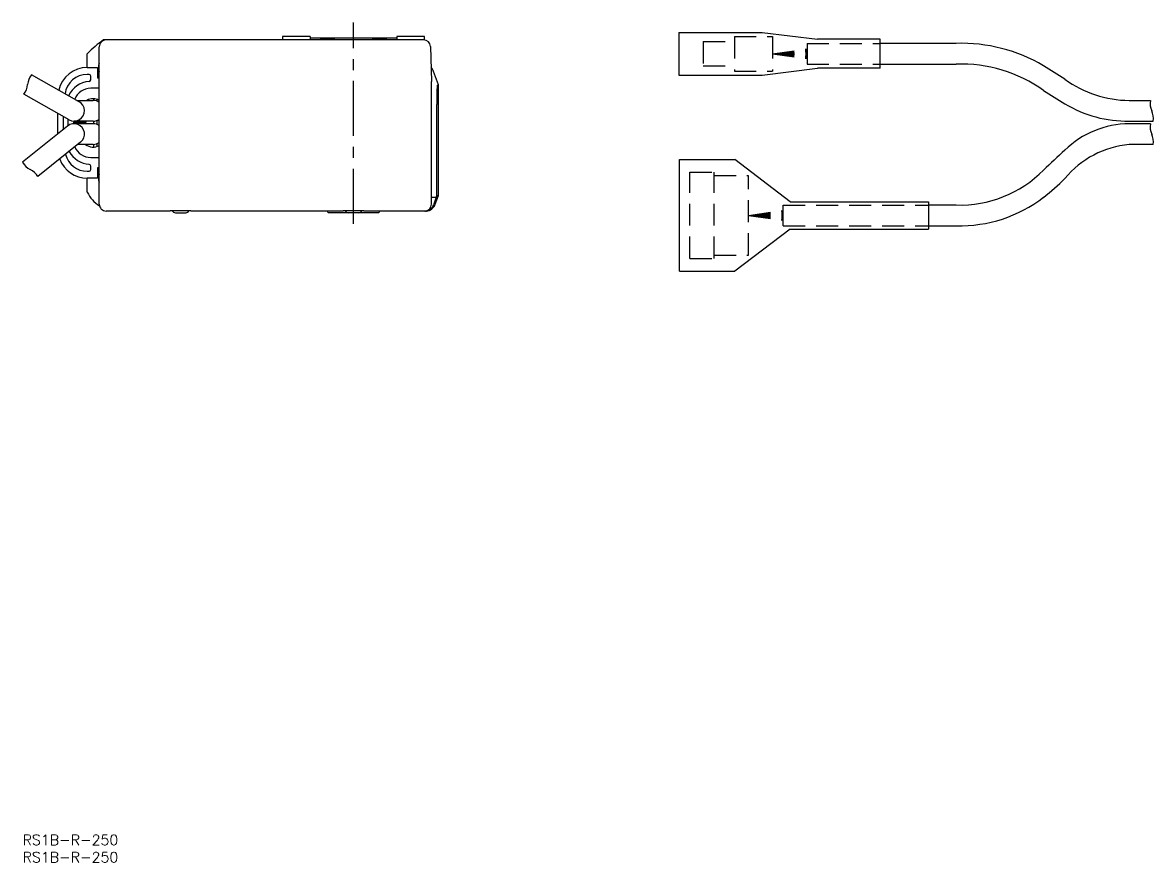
# Model space of a CAD drawing. Extents: x 0 to 892, y -8 to 404.
# Drawn here: x 0 to 326.8, y -8 to 234.9 of the extents above; entities that cross this region are included whole.
import ezdxf

# ---------------------------------------------------------------- set-up
doc = ezdxf.new("R2010")
doc.units = 0
doc.header["$LTSCALE"] = 0.5
doc.linetypes.add('CENTER', pattern=[50.8, 31.75, -6.35, 6.35, -6.35])
doc.linetypes.add('DASHED', pattern=[19.05, 12.7, -6.35])
for name, color, linetype in [('MSM_CENTER', 1, 'CENTER'), ('MSM_CONTINUOUS', 7, 'CONTINUOUS'), ('MSM_DASHED', 4, 'DASHED'), ('MSM_NARROW', 5, 'CONTINUOUS'), ('MSM_PART_NUMBER', 7, 'CONTINUOUS')]:
    doc.layers.add(name, color=color, linetype=linetype)
doc.styles.get("Standard").update_dxf_attribs({"font": 'txt.shx', "height": 3, "bigfont": 'bigfont.shx'})

# ---------------------------------------------------------------- blocks, each defined once
blk = doc.blocks.new('*U1')
at = {"layer": 'MSM_PART_NUMBER'}
blk.add_text('RS1B-R-250', height=3, dxfattribs=at).set_placement((0, -3))
blk = doc.blocks.new('*U2')
at = {"layer": 'MSM_PART_NUMBER'}
blk.add_text('RS1B-R-250', height=3, dxfattribs=at).set_placement((0, -8))

msp = doc.modelspace()

# ---------------------------------------------------------------- linework, layer by layer
at = {"layer": 'MSM_CENTER'}
msp.add_line((95.65, 176.7), (95.65, 234.86), dxfattribs=at)
at = {"layer": 'MSM_CONTINUOUS'}
for p, q in [((115.89, 229.86), (23.41, 229.86)), ((83.15, 230.86), (75.15, 230.86)), ((75.15, 230.86), (75.15, 229.86)), ((83.15, 230.86), (83.15, 229.86)), ((108.15, 230.36), (83.15, 230.36)), ((86.65, 230.36), (86.65, 230.1)), ((87.62, 230.22), (87.62, 230.05)), ((87.66, 230.05), (87.66, 230.22)), ((88.68, 230.22), (88.68, 230.22)), ((102.45, 230.17), (102.45, 230.22)), ((103.35, 230.22), (103.35, 230.13)), ((103.85, 230.06), (103.85, 230.22)), ((104.65, 230.36), (104.65, 230.12)), ((116.15, 230.86), (108.15, 230.86)), ((108.15, 230.86), (108.15, 229.86)), ((116.15, 229.84), (116.15, 230.86)), ((189.7, 232.02), (213.7, 232.02)), ((189.7, 232.02), (189.7, 219.7)), ((213.7, 232.02), (229.7, 230.02)), ((247.83, 230.02), (229.7, 230.02)), ((247.83, 221.7), (247.83, 230.02)), ((269.83, 228.86), (247.83, 228.86)), ((18.69, 221.86), (18.69, 225.86)), ((22.15, 182.36), (22.15, 227.86)), ((117.89, 227.91), (118.15, 217.86)), ((247.83, 222.86), (269.83, 222.86)), ((16.37, 211.97), (2.56, 219.76)), ((18.69, 221.86), (21.69, 221.86)), ((19.19, 219.86), (18.69, 219.86)), ((19.69, 218.34), (19.69, 219.36)), ((21.69, 221.86), (21.69, 218.86)), ((120.15, 216.86), (118.74, 220.73)), ((189.7, 219.7), (213.7, 219.7)), ((213.7, 219.7), (229.7, 221.7)), ((247.83, 221.7), (229.7, 221.7)), ((22.15, 215.86), (19.69, 215.86)), ((21.69, 218.86), (22.15, 218.86)), ((118.15, 182.36), (118.15, 217.86)), ((119.78, 216.79), (120.15, 216.86)), ((120.15, 184.86), (120.15, 216.86)), ((13.42, 206.75), (0.32, 214.14)), ((20.49, 212.86), (20.49, 212.36)), ((21.49, 212.68), (21.49, 212.15)), ((15.68, 212.36), (20.39, 212.36)), ((119.72, 184.94), (119.72, 211.13)), ((319.83, 212.36), (325.93, 212.36)), ((10.15, 202.65), (10.15, 208.59)), ((11.69, 207.72), (11.69, 203.89)), ((13.19, 205.08), (13.19, 206.87)), ((14.69, 206.11), (18.39, 206.11)), ((14.69, 206.11), (14.69, 205.6)), ((20.39, 206.36), (14.89, 206.36)), ((16.19, 205.61), (16.19, 206.11)), ((18.39, 206.11), (18.39, 206.36)), ((20.49, 206.36), (20.49, 205.61)), ((21.49, 206.57), (21.49, 205.42)), ((319.83, 206.36), (326.74, 206.36)), ((13.01, 204.95), (0, 194.49)), ((20.39, 205.61), (14.89, 205.61)), ((325.93, 205.61), (319.83, 205.61)), ((16.77, 200.27), (4.4, 190.33)), ((20.39, 199.65), (15.99, 199.65)), ((20.49, 199.65), (20.49, 198.86)), ((21.49, 199.84), (21.49, 199.04)), ((326.74, 199.61), (319.83, 199.61)), ((19.69, 195.86), (22.15, 195.86)), ((19.69, 192.36), (19.69, 193.37)), ((22.15, 192.86), (21.69, 192.86)), ((21.69, 192.86), (21.69, 189.86)), ((189.83, 195.27), (205.83, 195.27)), ((189.83, 162.95), (189.83, 195.27)), ((221.83, 183.07), (205.83, 195.27)), ((18.69, 191.86), (19.19, 191.86)), ((18.69, 185.84), (18.69, 189.86)), ((21.69, 189.86), (18.69, 189.86)), ((118.15, 184.36), (119.52, 184.36)), ((119.72, 184.94), (118.84, 182.33)), ((119.23, 182.33), (120.15, 184.86)), ((119.72, 184.94), (120.15, 184.86)), ((221.83, 183.07), (261.83, 183.07)), ((261.83, 183.07), (261.83, 175.15)), ((42.61, 180.36), (24.15, 180.36)), ((42.65, 180.43), (42.61, 180.36)), ((48.65, 180.43), (42.65, 180.43)), ((44.15, 179.86), (47.15, 179.86)), ((48.7, 180.36), (48.65, 180.43)), ((92.61, 180.36), (48.7, 180.36)), ((88.15, 180.36), (88.15, 180.16)), ((88.15, 180.16), (88.45, 179.86)), ((102.85, 179.86), (88.45, 179.86)), ((92.65, 180.43), (92.61, 180.36)), ((98.65, 180.43), (92.65, 180.43)), ((98.7, 180.36), (98.65, 180.43)), ((116.15, 180.36), (98.7, 180.36)), ((102.85, 179.86), (103.15, 180.16)), ((103.15, 180.16), (103.15, 180.36)), ((116.41, 180.36), (116.15, 180.36)), ((269.82, 182.11), (261.83, 182.11)), ((221.83, 175.15), (205.83, 162.95)), ((221.83, 175.15), (261.83, 175.15)), ((261.83, 176.11), (269.83, 176.11)), ((189.83, 162.95), (205.83, 162.95))]:
    msp.add_line(p, q, dxfattribs=at)
for centre, radius, start, end in [((39.69, 205.86), 29, 124.1484, 136.3972), ((24.15, 227.86), 2, 89.992, 180.0081), ((88.15, 222.28), 7.98, 102.6914, 108.2151), ((88.14, 222.28), 7.96, 93.709, 102.6625), ((86.41, 230.05), 0.0167, 122.363, 183.5735), ((86.4, 230.03), 0.0321, 45.6868, 85.2568), ((88.28, 229.98), 0.704, 159.5005, 174.3149), ((88.09, 221.41), 8.65, 86.5885, 93.4115), ((88.17, 222.28), 7.96, 93.709, 93.9575), ((87, 229.98), 0.704, 6.1872, 20.4999), ((88.21, 221.42), 8.64, 87.3571, 90.389), ((89.31, 229.98), 0.704, 159.5005, 174.3149), ((88.14, 222.28), 7.96, 77.3375, 86.291), ((88.17, 222.28), 7.96, 77.5472, 86.291), ((89.91, 230.02), 0.0385, 96.0423, 143.0017), ((88.15, 222.28), 7.98, 71.7849, 77.3086), ((103.15, 222.28), 7.98, 97.5141, 108.2151), ((102.9, 224.15), 6.09, 94.2757, 104.4947), ((101.63, 227.95), 2.11, 83.0946, 96.9054), ((103.41, 224.15), 6.09, 94.2757, 104.4947), ((102.67, 228.11), 2.13, 65.2367, 82.2705), ((103.61, 228.23), 2.02, 97.5028, 103.1233), ((102.9, 224.18), 6.06, 80.8972, 85.7374), ((104.01, 223.51), 6.55, 86.0805, 93.9195), ((103.57, 228.11), 2.13, 65.2367, 82.2704), ((103.4, 224.19), 6.05, 82.485, 85.7389), ((103.15, 222.28), 7.98, 71.7849, 82.4859), ((115.89, 227.86), 2, 1.4925, 90.0076), ((271.17, 181.7), 47.18, 59.587, 91.6329), ((24.69, 221.86), 2.8, 155.1142, 204.8858), ((271.15, 181.62), 41.26, 54.589, 91.8339), ((213.06, 85.75), 159.35, 56.4003, 59.0345), ((18.69, 213.36), 8.5, 90, 166.6218), ((18.69, 213.36), 6.5, 90, 171.7696), ((19.19, 219.36), 0.5, 0, 90), ((114.99, 219.36), 4, 20.0244, 40.0953), ((19.69, 210.86), 7, 93.8226, 156.0181), ((19.69, 210.86), 5, 90, 158.2108), ((19.19, 218.34), 0.5, 273.8226, 0), ((237.14, 212.57), 117.43, 177.9369, 180.6983), ((320.01, 244.19), 31.84, 233.8928, 269.6726), ((20.39, 209.36), 3.5, 59.8111, 121.0027), ((374.51, 334.56), 143.35, 236.3403, 239.2658), ((14.89, 209.36), 3, 240.5642, 62.2517), ((20.39, 209.36), 3, 54.0797, 89.9998), ((319.31, 241.54), 35.18, 239.1018, 270.835), ((20.39, 209.36), 3, 270.0002, 305.9203), ((14.89, 202.61), 3, 308.7886, 128.7886), ((20.39, 202.36), 3.25, 57.212, 89.9999), ((320.04, 178.62), 26.99, 90.4545, 134.1287), ((20.39, 202.36), 3.5, 230.8165, 300.1889), ((20.39, 202.9), 3.25, 270, 302.7881), ((322.28, 172.47), 27.25, 95.1726, 140.5282), ((18.69, 198.36), 6.5, 194.3107, 270), ((19.69, 200.86), 7, 207.4937, 266.1774), ((19.69, 200.86), 5, 202.8741, 270), ((574.15, -100.07), 404.13, 132.478, 133.6802), ((18.69, 198.36), 8.5, 200.3161, 270), ((19.19, 193.37), 0.5, 0, 86.1774), ((19.19, 192.36), 0.5, 270, 0), ((24.69, 189.86), 2.8, 155.1142, 204.8858), ((270.85, 216.13), 34.03, 268.2469, 315.3312), ((247.31, 244.7), 76.97, 308.3388, 314.4893), ((27.39, 189.99), 9.64, 205.467, 237.5013), ((270.84, 215.82), 39.72, 268.5632, 307.5585), ((24.15, 182.36), 2, 180.0058, 270.008), ((44.15, 180.86), 1, 205.5893, 270), ((47.15, 180.86), 1, 270, 334.4107), ((94.15, 180.86), 1, 205.5893, 269.9999), ((97.15, 180.86), 1, 270.0001, 334.4107), ((116.15, 182.36), 2, 270.014, 0.008), ((116.12, 183.22), 2.87, 270.6651, 341.893), ((116.46, 183.38), 3.02, 269.0755, 295.9791), ((116.46, 183.28), 2.93, 296.7828, 341.1918)]:
    msp.add_arc(centre, radius, start, end, dxfattribs=at)
at = {"layer": 'MSM_DASHED'}
for p, q in [((196.7, 229.36), (205.7, 229.36)), ((196.7, 229.36), (196.7, 222.36)), ((205.7, 230.86), (216.7, 230.86)), ((205.7, 230.86), (205.7, 220.86)), ((216.7, 230.86), (216.7, 220.86)), ((226.7, 228.86), (226.7, 222.86)), ((226.7, 228.86), (247.83, 228.86)), ((216.7, 225.86), (226.7, 227.26)), ((216.7, 225.86), (226.7, 226.91)), ((216.7, 225.86), (226.7, 226.56)), ((216.7, 225.86), (226.7, 226.21)), ((216.7, 225.86), (226.7, 225.86)), ((216.7, 225.86), (226.7, 225.16)), ((216.7, 225.86), (226.7, 225.51)), ((216.7, 225.86), (226.7, 224.45)), ((216.7, 225.86), (226.7, 224.81)), ((196.7, 222.36), (205.7, 222.36)), ((226.7, 222.86), (247.83, 222.86)), ((205.7, 220.86), (216.7, 220.86)), ((192.83, 166.61), (192.83, 191.61)), ((192.83, 191.61), (199.83, 191.61)), ((199.83, 166.61), (199.83, 191.61)), ((199.83, 190.61), (209.83, 190.61)), ((209.83, 167.61), (209.83, 190.57)), ((209.83, 179.11), (219.83, 180.51)), ((209.83, 179.11), (219.83, 180.16)), ((209.83, 179.11), (219.83, 179.81)), ((219.83, 176.11), (219.83, 182.11)), ((219.83, 182.11), (261.83, 182.11)), ((209.83, 179.11), (219.83, 179.46)), ((209.83, 179.11), (219.83, 179.11)), ((209.83, 179.11), (219.83, 178.76)), ((209.83, 179.11), (219.83, 177.7)), ((209.83, 179.11), (219.83, 178.06)), ((209.83, 179.11), (219.83, 178.41)), ((219.83, 176.11), (261.83, 176.11)), ((199.83, 167.61), (209.83, 167.61)), ((192.83, 166.61), (199.83, 166.61))]:
    msp.add_line(p, q, dxfattribs=at)
at = {"layer": 'MSM_NARROW'}
for centre, start, end in [((6.78, 216.45), 141.8962, 174.7034), ((-3.9, 217.44), 321.8962, 354.7034), ((331.23, 211.55), 171.332, 204.1392), ((321.44, 207.17), 351.332, 24.1392), ((331.23, 204.8), 171.332, 204.1392), ((321.44, 200.42), 351.332, 24.1392), ((4.63, 197.18), 210.196, 243.0031), ((-0.23, 187.63), 30.1844, 63.0031)]:
    msp.add_arc(centre, 5.36, start, end, dxfattribs=at)

# ---------------------------------------------------------------- block references
at = {"layer": 'MSM_CONTINUOUS'}
for name in ['*U1', '*U2']:
    msp.add_blockref(name, (0, 0), dxfattribs=at)

doc.saveas('drawing.dxf')
